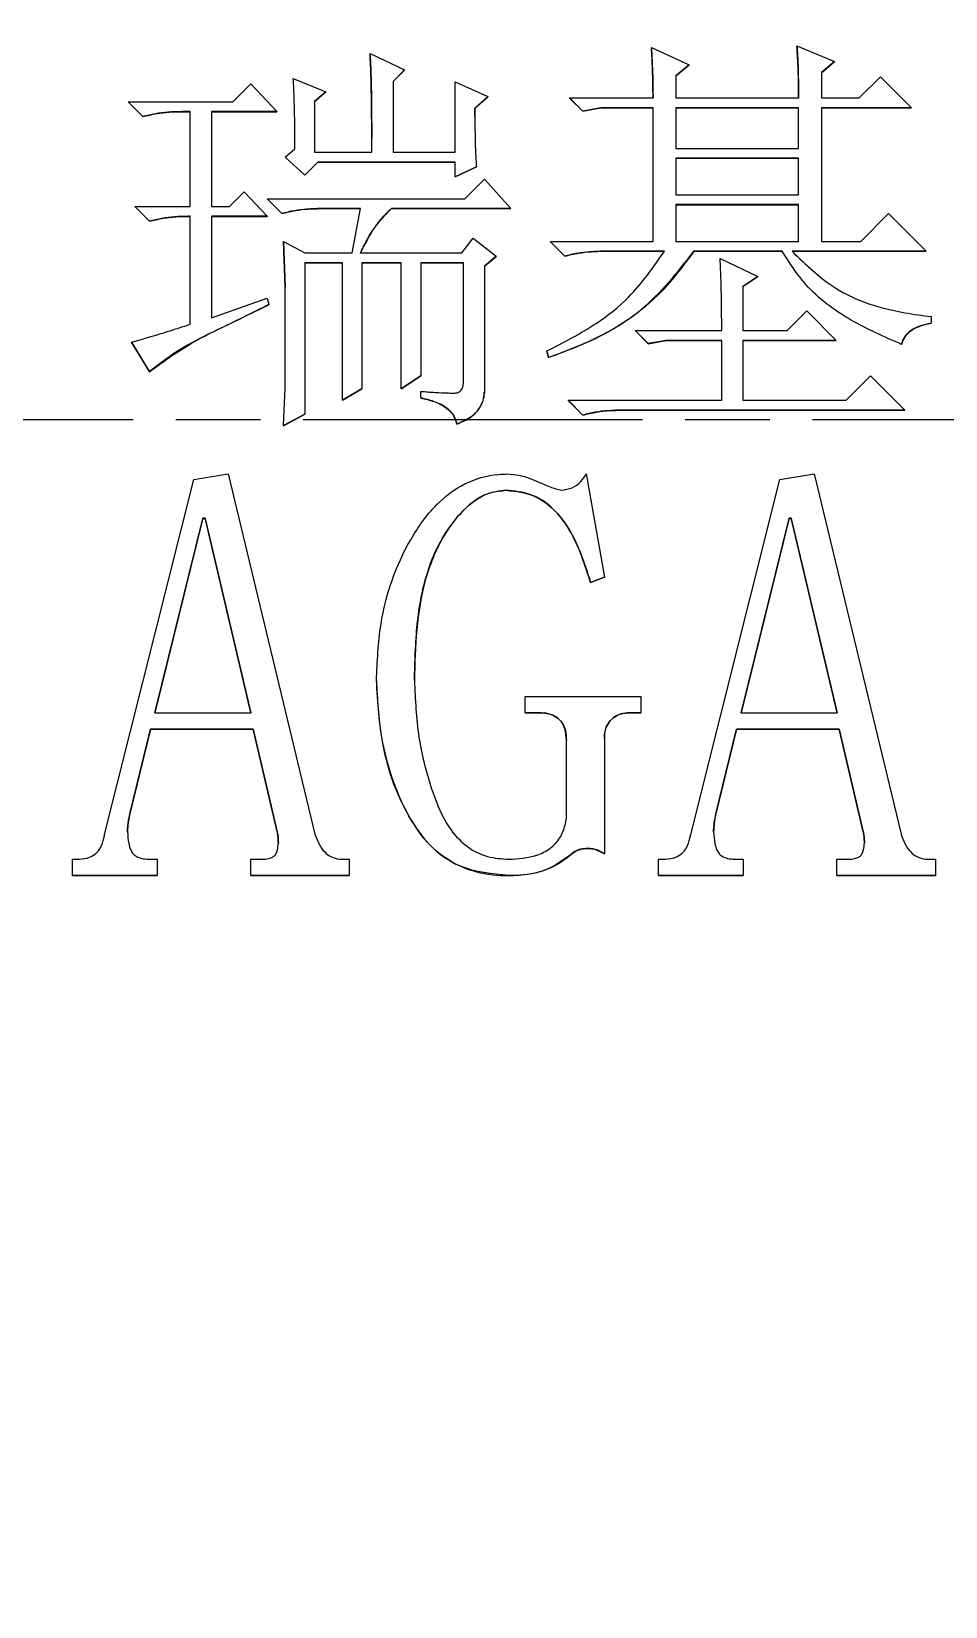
# Model space of a CAD drawing. Header units: millimetres. Extents: x 2223 to 4172, y 741 to 2119.
# Drawn here: x 3564.6 to 3596.9, y 1813.3 to 1869 of the extents above; entities that cross this region are included whole.
import ezdxf

# ---------------------------------------------------------------- set-up
doc = ezdxf.new("R2010")
doc.units = ezdxf.units.MM
doc.linetypes.add('AM_ISO08W050', pattern=[18, 12, -1.5, 3, -1.5])
doc.layers.add('AM_7', color=4, linetype='AM_ISO08W050', lineweight=25)

msp = doc.modelspace()

# ---------------------------------------------------------------- linework, layer by layer
at = {"color": 7, "linetype": 'Continuous', "lineweight": 25}
for p, q in [((3586.475, 1868.399), (3587.804, 1867.785)), ((3591.618, 1868.457), (3592.947, 1867.898)), ((3576.534, 1868.183), (3577.748, 1867.601)), ((3592.947, 1867.898), (3592.485, 1867.507)), ((3592.485, 1867.505), (3592.947, 1867.896)), ((3592.947, 1867.898), (3592.947, 1867.896)), ((3573.818, 1867.295), (3574.974, 1866.832)), ((3577.748, 1867.601), (3577.344, 1867.194)), ((3577.344, 1867.192), (3577.748, 1867.599)), ((3577.748, 1867.601), (3577.748, 1867.599)), ((3587.804, 1867.785), (3587.341, 1867.393)), ((3587.341, 1867.391), (3587.804, 1867.783)), ((3587.341, 1867.393), (3587.341, 1866.612)), ((3587.804, 1867.785), (3587.804, 1867.783)), ((3592.485, 1867.507), (3592.485, 1866.612)), ((3593.814, 1866.612), (3594.565, 1867.363)), ((3594.565, 1867.363), (3595.663, 1866.265)), ((3571.68, 1866.475), (3572.316, 1867.111)), ((3572.316, 1867.111), (3573.24, 1866.128)), ((3574.974, 1866.832), (3574.57, 1866.486)), ((3574.57, 1866.484), (3574.974, 1866.83)), ((3574.974, 1866.832), (3574.974, 1866.83)), ((3577.344, 1867.194), (3577.344, 1864.694)), ((3579.54, 1864.694), (3579.54, 1867.179)), ((3579.54, 1867.179), (3580.695, 1866.659)), ((3568.502, 1865.955), (3567.981, 1866.475)), ((3567.981, 1866.475), (3571.68, 1866.475)), ((3567.981, 1866.475), (3567.981, 1866.473)), ((3567.981, 1866.473), (3568.502, 1865.953)), ((3574.57, 1866.486), (3574.57, 1864.694)), ((3580.695, 1866.659), (3580.233, 1866.255)), ((3580.233, 1866.252), (3580.695, 1866.657)), ((3580.233, 1866.255), (3580.233, 1866.252)), ((3580.234, 1865.953), (3580.233, 1866.252)), ((3580.695, 1866.659), (3580.695, 1866.657)), ((3584.047, 1866.15), (3583.585, 1866.612)), ((3583.585, 1866.612), (3586.532, 1866.612)), ((3583.585, 1866.612), (3583.585, 1866.61)), ((3583.585, 1866.61), (3584.047, 1866.148)), ((3584.683, 1866.265), (3584.047, 1866.15)), ((3584.047, 1866.148), (3584.683, 1866.263)), ((3584.047, 1866.15), (3584.047, 1866.148)), ((3586.532, 1866.265), (3584.683, 1866.265)), ((3584.683, 1866.265), (3584.683, 1866.263)), ((3584.683, 1866.263), (3586.532, 1866.263)), ((3586.532, 1861.544), (3586.532, 1866.265)), ((3587.341, 1866.612), (3591.676, 1866.612)), ((3591.676, 1866.265), (3587.341, 1866.265)), ((3587.341, 1866.265), (3587.341, 1864.831)), ((3587.341, 1866.263), (3591.676, 1866.263)), ((3591.676, 1864.831), (3591.676, 1866.265)), ((3592.485, 1866.612), (3593.814, 1866.612)), ((3595.663, 1866.265), (3592.485, 1866.265)), ((3592.485, 1866.265), (3592.485, 1861.544)), ((3592.485, 1866.263), (3595.663, 1866.263)), ((3595.663, 1866.265), (3595.663, 1866.263)), ((3568.502, 1865.955), (3568.502, 1865.953)), ((3570.177, 1866.128), (3569.889, 1866.128)), ((3569.889, 1866.128), (3569.889, 1866.126)), ((3569.889, 1866.126), (3570.177, 1866.126)), ((3570.177, 1862.776), (3570.177, 1866.128)), ((3573.24, 1866.128), (3570.929, 1866.128)), ((3570.929, 1866.128), (3570.929, 1862.776)), ((3570.929, 1866.126), (3573.24, 1866.126)), ((3573.24, 1866.128), (3573.24, 1866.126)), ((3573.529, 1864.521), (3573.876, 1864.81)), ((3574.223, 1863.885), (3573.529, 1864.521)), ((3573.529, 1864.519), (3573.529, 1864.521)), ((3573.529, 1864.519), (3574.223, 1863.883)), ((3574.57, 1864.694), (3576.592, 1864.694)), ((3577.344, 1864.694), (3579.54, 1864.694)), ((3587.341, 1864.831), (3591.676, 1864.831)), ((3591.676, 1864.484), (3587.341, 1864.484)), ((3587.341, 1864.484), (3587.341, 1863.187)), ((3587.341, 1864.482), (3591.676, 1864.482)), ((3591.676, 1863.187), (3591.676, 1864.484)), ((3574.685, 1864.347), (3574.223, 1863.885)), ((3574.223, 1863.883), (3574.685, 1864.345)), ((3579.54, 1864.347), (3574.685, 1864.347)), ((3574.685, 1864.347), (3574.685, 1864.345)), ((3574.685, 1864.345), (3579.54, 1864.345)), ((3579.54, 1863.827), (3579.54, 1864.347)), ((3580.291, 1864.174), (3579.54, 1863.827)), ((3579.54, 1863.825), (3580.291, 1864.172)), ((3580.291, 1864.174), (3580.291, 1864.172)), ((3574.223, 1863.885), (3574.223, 1863.883)), ((3579.54, 1863.827), (3579.54, 1863.825)), ((3579.886, 1863.05), (3580.58, 1863.744)), ((3580.58, 1863.744), (3581.505, 1862.704)), ((3571.564, 1862.776), (3572.085, 1863.297)), ((3572.085, 1863.297), (3572.894, 1862.43)), ((3573.414, 1862.53), (3572.894, 1863.05)), ((3572.894, 1863.05), (3579.886, 1863.05)), ((3572.894, 1863.05), (3572.894, 1863.048)), ((3572.894, 1863.048), (3573.414, 1862.528)), ((3587.341, 1863.187), (3591.676, 1863.187)), ((3591.676, 1862.841), (3587.341, 1862.841)), ((3587.341, 1862.841), (3587.341, 1861.544)), ((3587.341, 1862.838), (3591.676, 1862.838)), ((3591.676, 1861.544), (3591.676, 1862.841)), ((3568.733, 1862.256), (3568.213, 1862.776)), ((3568.213, 1862.776), (3570.177, 1862.776)), ((3568.213, 1862.776), (3568.213, 1862.774)), ((3568.213, 1862.774), (3568.733, 1862.254)), ((3568.733, 1862.256), (3568.733, 1862.254)), ((3570.177, 1862.43), (3570.12, 1862.43)), ((3570.12, 1862.428), (3570.12, 1862.43)), ((3570.12, 1862.428), (3570.177, 1862.428)), ((3570.177, 1858.615), (3570.177, 1862.43)), ((3570.929, 1862.776), (3571.564, 1862.776)), ((3572.894, 1862.43), (3570.929, 1862.43)), ((3570.929, 1862.43), (3570.929, 1858.847)), ((3570.929, 1862.428), (3572.894, 1862.428)), ((3572.894, 1862.43), (3572.894, 1862.428)), ((3573.414, 1862.53), (3573.414, 1862.528)), ((3576.188, 1862.704), (3574.801, 1862.704)), ((3574.801, 1862.704), (3574.801, 1862.701)), ((3574.801, 1862.701), (3576.187, 1862.701)), ((3575.899, 1861.133), (3576.188, 1862.704)), ((3581.505, 1862.704), (3577.286, 1862.704)), ((3577.286, 1862.704), (3577.286, 1862.701)), ((3577.286, 1862.701), (3581.505, 1862.701)), ((3581.505, 1862.704), (3581.505, 1862.701)), ((3593.872, 1861.544), (3594.854, 1862.526)), ((3594.854, 1862.526), (3596.183, 1861.197)), ((3573.529, 1859.923), (3573.472, 1861.537)), ((3573.472, 1861.537), (3574.223, 1861.133)), ((3573.472, 1861.537), (3573.472, 1861.535)), ((3573.472, 1861.535), (3573.529, 1859.921)), ((3574.223, 1861.133), (3575.899, 1861.133)), ((3576.188, 1861.133), (3579.771, 1861.133)), ((3579.771, 1861.133), (3580.175, 1861.653)), ((3580.175, 1861.653), (3580.984, 1861.017)), ((3583.412, 1861.023), (3582.891, 1861.544)), ((3582.891, 1861.544), (3586.532, 1861.544)), ((3582.891, 1861.544), (3582.891, 1861.541)), ((3582.891, 1861.541), (3583.412, 1861.021)), ((3586.937, 1861.197), (3584.799, 1861.197)), ((3584.799, 1861.197), (3584.799, 1861.195)), ((3584.799, 1861.195), (3586.937, 1861.195)), ((3587.341, 1861.544), (3591.676, 1861.544)), ((3591.098, 1861.197), (3587.977, 1861.197)), ((3587.977, 1861.197), (3587.977, 1861.195)), ((3587.977, 1861.195), (3591.098, 1861.195)), ((3591.098, 1861.197), (3591.098, 1861.195)), ((3596.183, 1861.197), (3591.445, 1861.197)), ((3591.445, 1861.195), (3596.183, 1861.195)), ((3592.485, 1861.544), (3593.872, 1861.544)), ((3596.183, 1861.197), (3596.183, 1861.195)), ((3575.552, 1860.786), (3574.223, 1860.786)), ((3574.223, 1860.786), (3574.223, 1855.435)), ((3574.223, 1860.784), (3575.552, 1860.784)), ((3575.552, 1855.931), (3575.552, 1860.786)), ((3577.633, 1860.786), (3576.246, 1860.786)), ((3576.246, 1860.786), (3576.246, 1856.336)), ((3576.246, 1860.784), (3577.633, 1860.784)), ((3577.633, 1856.336), (3577.633, 1860.786)), ((3579.829, 1860.786), (3578.326, 1860.786)), ((3578.326, 1860.786), (3578.326, 1856.798)), ((3578.326, 1860.784), (3579.829, 1860.784)), ((3579.829, 1856.529), (3579.829, 1860.786)), ((3580.984, 1861.017), (3580.58, 1860.672)), ((3580.58, 1860.67), (3580.984, 1861.015)), ((3580.58, 1860.672), (3580.58, 1856.471)), ((3580.984, 1861.017), (3580.984, 1861.015)), ((3583.412, 1861.023), (3583.412, 1861.021)), ((3588.902, 1860.936), (3590.231, 1860.3)), ((3590.231, 1860.3), (3589.711, 1859.953)), ((3589.711, 1859.951), (3590.231, 1860.298)), ((3590.231, 1860.3), (3590.231, 1860.298)), ((3570.929, 1858.847), (3572.894, 1859.54)), ((3572.894, 1859.54), (3572.951, 1859.309)), ((3573.529, 1856.355), (3573.529, 1859.923)), ((3589.711, 1859.953), (3589.711, 1858.393)), ((3591.271, 1858.393), (3591.965, 1859.086)), ((3591.965, 1859.086), (3593.005, 1858.046)), ((3585.897, 1858.393), (3588.96, 1858.393)), ((3586.359, 1857.931), (3585.897, 1858.393)), ((3585.897, 1858.393), (3585.897, 1858.391)), ((3585.897, 1858.391), (3586.359, 1857.928)), ((3589.711, 1858.393), (3591.271, 1858.393)), ((3596.357, 1858.885), (3596.357, 1858.654)), ((3596.357, 1858.654), (3596.357, 1858.652)), ((3568.733, 1856.94), (3568.097, 1857.98)), ((3568.097, 1857.98), (3568.097, 1857.978)), ((3568.097, 1857.978), (3568.733, 1856.937)), ((3586.995, 1858.046), (3586.359, 1857.931)), ((3586.359, 1857.928), (3586.995, 1858.044)), ((3586.359, 1857.928), (3586.359, 1857.931)), ((3588.96, 1858.046), (3586.995, 1858.046)), ((3586.995, 1858.046), (3586.995, 1858.044)), ((3586.995, 1858.044), (3588.96, 1858.044)), ((3588.96, 1855.927), (3588.96, 1858.046)), ((3593.005, 1858.046), (3589.711, 1858.046)), ((3589.711, 1858.046), (3589.711, 1855.927)), ((3589.711, 1858.044), (3593.005, 1858.044)), ((3593.005, 1858.046), (3593.005, 1858.044)), ((3582.834, 1857.44), (3582.776, 1857.672)), ((3582.776, 1857.672), (3582.776, 1857.669)), ((3582.776, 1857.669), (3582.834, 1857.438)), ((3582.834, 1857.44), (3582.834, 1857.438)), ((3568.733, 1856.94), (3568.733, 1856.937)), ((3578.326, 1856.798), (3577.633, 1856.336)), ((3577.633, 1856.334), (3578.326, 1856.796)), ((3578.326, 1856.798), (3578.326, 1856.796)), ((3593.352, 1855.927), (3594.219, 1856.794)), ((3594.219, 1856.794), (3595.432, 1855.58)), ((3573.472, 1855.032), (3573.529, 1856.355)), ((3576.246, 1856.336), (3575.552, 1855.931)), ((3575.552, 1855.929), (3576.246, 1856.334)), ((3576.246, 1856.336), (3576.246, 1856.334)), ((3577.633, 1856.336), (3577.633, 1856.334)), ((3578.326, 1856.011), (3578.326, 1856.242)), ((3580.577, 1856.218), (3580.577, 1856.22)), ((3575.552, 1855.931), (3575.552, 1855.929)), ((3584.047, 1855.407), (3583.527, 1855.927)), ((3583.527, 1855.927), (3588.96, 1855.927)), ((3583.527, 1855.927), (3583.527, 1855.925)), ((3583.527, 1855.925), (3584.047, 1855.405)), ((3595.432, 1855.58), (3585.434, 1855.58)), ((3585.434, 1855.58), (3585.434, 1855.578)), ((3585.434, 1855.578), (3595.432, 1855.578)), ((3589.711, 1855.927), (3593.352, 1855.927)), ((3595.432, 1855.58), (3595.432, 1855.578)), ((3574.223, 1855.435), (3573.472, 1855.032)), ((3573.472, 1855.03), (3574.223, 1855.433)), ((3573.472, 1855.032), (3573.472, 1855.03)), ((3574.223, 1855.435), (3574.223, 1855.433)), ((3584.047, 1855.407), (3584.047, 1855.405)), ((3567.15, 1840.581), (3570.302, 1853.133)), ((3570.302, 1853.133), (3571.513, 1853.325)), ((3571.513, 1853.325), (3574.584, 1840.596)), ((3584.173, 1853.325), (3584.811, 1849.681)), ((3587.862, 1840.581), (3591.014, 1853.133)), ((3591.014, 1853.133), (3592.225, 1853.325)), ((3592.225, 1853.325), (3595.296, 1840.596)), ((3581.332, 1852.75), (3581.332, 1852.748)), ((3570.626, 1851.758), (3568.93, 1844.887)), ((3568.93, 1844.887), (3570.626, 1851.756)), ((3570.707, 1851.758), (3570.626, 1851.758)), ((3570.626, 1851.756), (3570.626, 1851.758)), ((3570.626, 1851.756), (3570.707, 1851.756)), ((3572.322, 1844.887), (3570.707, 1851.758)), ((3570.707, 1851.758), (3570.707, 1851.756)), ((3570.707, 1851.756), (3572.321, 1844.887)), ((3591.338, 1851.758), (3589.642, 1844.887)), ((3589.642, 1844.887), (3591.338, 1851.756)), ((3591.419, 1851.758), (3591.338, 1851.758)), ((3591.338, 1851.756), (3591.338, 1851.758)), ((3591.338, 1851.756), (3591.419, 1851.756)), ((3593.034, 1844.887), (3591.419, 1851.758)), ((3591.419, 1851.758), (3591.419, 1851.756)), ((3591.419, 1851.756), (3593.034, 1844.887)), ((3584.811, 1849.681), (3584.326, 1849.489)), ((3584.326, 1849.487), (3584.811, 1849.679)), ((3584.326, 1849.489), (3584.326, 1849.487)), ((3584.811, 1849.679), (3584.811, 1849.681)), ((3582.013, 1844.887), (3582.013, 1845.462)), ((3582.013, 1845.462), (3586.106, 1845.462)), ((3586.106, 1845.462), (3586.106, 1844.887)), ((3568.93, 1844.887), (3572.322, 1844.887)), ((3582.498, 1844.887), (3582.013, 1844.887)), ((3582.013, 1844.887), (3582.013, 1844.885)), ((3582.013, 1844.885), (3582.498, 1844.885)), ((3582.498, 1844.887), (3582.498, 1844.885)), ((3586.106, 1844.887), (3585.701, 1844.887)), ((3585.701, 1844.887), (3585.701, 1844.885)), ((3585.701, 1844.885), (3586.106, 1844.885)), ((3586.106, 1844.887), (3586.106, 1844.885)), ((3589.642, 1844.887), (3593.034, 1844.887)), ((3568.768, 1844.311), (3568.04, 1841.318)), ((3568.04, 1841.316), (3568.768, 1844.309)), ((3572.403, 1844.311), (3568.768, 1844.311)), ((3568.768, 1844.311), (3568.768, 1844.309)), ((3568.768, 1844.309), (3572.403, 1844.309)), ((3573.209, 1840.835), (3572.403, 1844.311)), ((3572.403, 1844.311), (3572.403, 1844.309)), ((3572.403, 1844.309), (3573.209, 1840.833)), ((3583.469, 1841.165), (3583.469, 1843.916)), ((3584.811, 1843.988), (3584.811, 1839.9)), ((3589.48, 1844.311), (3588.752, 1841.318)), ((3588.752, 1841.316), (3589.48, 1844.309)), ((3593.115, 1844.311), (3589.48, 1844.311)), ((3589.48, 1844.311), (3589.48, 1844.309)), ((3589.48, 1844.309), (3593.115, 1844.309)), ((3593.921, 1840.835), (3593.115, 1844.311)), ((3593.115, 1844.311), (3593.115, 1844.309)), ((3593.115, 1844.309), (3593.921, 1840.833)), ((3568.04, 1841.318), (3568.04, 1841.316)), ((3588.752, 1841.318), (3588.752, 1841.316)), ((3573.209, 1840.835), (3573.209, 1840.833)), ((3593.921, 1840.835), (3593.921, 1840.833)), ((3584.248, 1840.092), (3584.248, 1840.09)), ((3566.017, 1839.133), (3566.017, 1839.709)), ((3566.017, 1839.709), (3566.26, 1839.709)), ((3568.768, 1839.709), (3569.01, 1839.709)), ((3569.01, 1839.709), (3569.01, 1839.133)), ((3572.319, 1839.133), (3572.319, 1839.709)), ((3572.319, 1839.709), (3572.642, 1839.709)), ((3575.555, 1839.709), (3575.798, 1839.709)), ((3575.798, 1839.709), (3575.798, 1839.133)), ((3583.604, 1839.852), (3583.604, 1839.85)), ((3586.729, 1839.133), (3586.729, 1839.709)), ((3586.729, 1839.709), (3586.972, 1839.709)), ((3589.48, 1839.709), (3589.723, 1839.709)), ((3589.723, 1839.709), (3589.723, 1839.133)), ((3593.031, 1839.133), (3593.031, 1839.709)), ((3593.031, 1839.709), (3593.355, 1839.709)), ((3596.267, 1839.709), (3596.51, 1839.709)), ((3596.51, 1839.709), (3596.51, 1839.133)), ((3569.01, 1839.133), (3566.017, 1839.133)), ((3566.017, 1839.133), (3566.017, 1839.131)), ((3566.017, 1839.131), (3569.01, 1839.131)), ((3569.01, 1839.133), (3569.01, 1839.131)), ((3575.798, 1839.133), (3572.319, 1839.133)), ((3572.319, 1839.133), (3572.319, 1839.131)), ((3572.319, 1839.131), (3575.798, 1839.131)), ((3575.798, 1839.133), (3575.798, 1839.131)), ((3581.428, 1839.133), (3581.428, 1839.131)), ((3589.723, 1839.133), (3586.729, 1839.133)), ((3586.729, 1839.133), (3586.729, 1839.131)), ((3586.729, 1839.131), (3589.723, 1839.131)), ((3589.723, 1839.133), (3589.723, 1839.131)), ((3596.51, 1839.133), (3593.031, 1839.133)), ((3593.031, 1839.133), (3593.031, 1839.131)), ((3593.031, 1839.131), (3596.51, 1839.131)), ((3596.51, 1839.133), (3596.51, 1839.131))]:
    msp.add_line(p, q, dxfattribs=at)
msp.add_circle((3571.585, 1855.837), 71.5, dxfattribs=at)
for centre, start, end in [((3571.585, 1855.835), 280.30604, 349.69383), ((3571.663, 1855.463), 281.36448, 349.47139)]:
    msp.add_arc(centre, 80, start, end, dxfattribs=at)
for points, knots in [([(3503.085, 1855.844), (3503.14, 1857.933), (3503.25, 1862.111), (3504.16, 1868.45), (3505.646, 1874.802), (3507.82, 1881.168), (3510.65, 1887.391), (3514.164, 1893.414), (3518.318, 1899.106), (3523.062, 1904.367), (3528.323, 1909.111), (3534.015, 1913.265), (3540.038, 1916.778), (3546.261, 1919.61), (3552.627, 1921.781), (3558.979, 1923.276), (3565.318, 1924.154), (3571.585, 1924.439), (3577.852, 1924.154), (3584.191, 1923.276), (3590.544, 1921.781), (3596.909, 1919.61), (3603.133, 1916.778), (3609.155, 1913.265), (3614.847, 1909.111), (3620.108, 1904.367), (3624.852, 1899.106), (3629.006, 1893.414), (3632.52, 1887.391), (3635.351, 1881.168), (3637.525, 1874.802), (3639.011, 1868.45), (3639.921, 1862.111), (3640.03, 1857.933), (3640.085, 1855.844)], [0, 0, 0, 0, 0.0291236, 0.0582485, 0.08912, 0.1199941, 0.1519015, 0.1843128, 0.2170688, 0.25, 0.2829312, 0.3156872, 0.3480985, 0.3800059, 0.4108775, 0.4417515, 0.4708745, 0.5, 0.529123, 0.5582485, 0.58912, 0.6199941, 0.6519015, 0.6843128, 0.7170688, 0.75, 0.7829312, 0.8156872, 0.8480985, 0.8800059, 0.9108775, 0.9417515, 0.9708751, 1, 1, 1, 1]), ([(3586.532, 1866.612), (3586.531, 1866.779), (3586.528, 1867.112), (3586.513, 1867.708), (3586.489, 1868.137), (3586.475, 1868.399)], [0, 0, 0, 0, 0.279578, 0.559168, 1, 1, 1, 1]), ([(3586.475, 1868.397), (3586.484, 1868.231), (3586.502, 1867.898), (3586.526, 1867.302), (3586.53, 1866.873), (3586.532, 1866.61)], [0, 0, 0, 0, 0.2795779, 0.5591682, 1, 1, 1, 1]), ([(3591.676, 1866.612), (3591.675, 1866.779), (3591.673, 1867.112), (3591.659, 1867.727), (3591.634, 1868.175), (3591.618, 1868.457)], [0, 0, 0, 0, 0.2708249, 0.5416574, 1, 1, 1, 1]), ([(3591.618, 1868.455), (3591.628, 1868.289), (3591.65, 1867.956), (3591.669, 1867.341), (3591.673, 1866.892), (3591.676, 1866.61)], [0, 0, 0, 0, 0.270825, 0.541661, 1, 1, 1, 1]), ([(3576.592, 1864.694), (3576.591, 1865.028), (3576.59, 1865.694), (3576.581, 1866.857), (3576.552, 1867.687), (3576.534, 1868.183)], [0, 0, 0, 0, 0.286572, 0.573139, 1, 1, 1, 1]), ([(3576.534, 1868.181), (3576.547, 1867.848), (3576.573, 1867.182), (3576.587, 1866.185), (3576.589, 1865.522), (3576.59, 1865.193)], [0, 0, 0, 0, 0.334579, 0.669145, 1, 1, 1, 1]), ([(3573.876, 1864.81), (3573.875, 1865.143), (3573.872, 1865.724), (3573.855, 1866.553), (3573.831, 1867.047), (3573.818, 1867.295)], [0, 0, 0, 0, 0.402279, 0.701072, 1, 1, 1, 1]), ([(3580.233, 1866.255), (3580.235, 1865.908), (3580.237, 1865.388), (3580.255, 1864.694), (3580.279, 1864.347), (3580.291, 1864.174)], [0, 0, 0, 0, 0.499684, 0.749744, 1, 1, 1, 1]), ([(3569.889, 1866.128), (3569.722, 1866.125), (3569.405, 1866.118), (3568.941, 1866.06), (3568.648, 1865.99), (3568.502, 1865.955)], [0, 0, 0, 0, 0.35686, 0.67714, 1, 1, 1, 1]), ([(3568.502, 1865.953), (3568.664, 1865.991), (3568.972, 1866.064), (3569.437, 1866.117), (3569.738, 1866.123), (3569.889, 1866.126)], [0, 0, 0, 0, 0.356908, 0.677314, 1, 1, 1, 1]), ([(3570.12, 1862.43), (3569.953, 1862.426), (3569.637, 1862.419), (3569.172, 1862.361), (3568.879, 1862.291), (3568.733, 1862.256)], [0, 0, 0, 0, 0.35686, 0.67714, 1, 1, 1, 1]), ([(3568.733, 1862.254), (3568.895, 1862.293), (3569.203, 1862.365), (3569.668, 1862.419), (3569.969, 1862.425), (3570.12, 1862.428)], [0, 0, 0, 0, 0.356908, 0.677314, 1, 1, 1, 1]), ([(3574.801, 1862.704), (3574.634, 1862.7), (3574.318, 1862.693), (3573.853, 1862.635), (3573.561, 1862.565), (3573.414, 1862.53)], [0, 0, 0, 0, 0.35686, 0.67714, 1, 1, 1, 1]), ([(3573.414, 1862.528), (3573.576, 1862.566), (3573.884, 1862.639), (3574.35, 1862.693), (3574.65, 1862.699), (3574.801, 1862.701)], [0, 0, 0, 0, 0.356908, 0.677314, 1, 1, 1, 1]), ([(3577.286, 1862.704), (3577.163, 1862.59), (3576.917, 1862.362), (3576.543, 1861.834), (3576.328, 1861.409), (3576.188, 1861.133)], [0, 0, 0, 0, 0.259762, 0.519402, 1, 1, 1, 1]), ([(3576.188, 1861.13), (3576.261, 1861.28), (3576.408, 1861.579), (3576.734, 1862.137), (3577.069, 1862.479), (3577.286, 1862.701)], [0, 0, 0, 0, 0.259337, 0.518831, 1, 1, 1, 1]), ([(3582.776, 1857.672), (3583.372, 1857.974), (3584.403, 1858.499), (3585.867, 1859.654), (3586.542, 1860.627), (3586.937, 1861.197)], [0, 0, 0, 0, 0.36202, 0.6263638, 1, 1, 1, 1]), ([(3587.977, 1861.197), (3587.576, 1860.655), (3586.567, 1859.294), (3584.681, 1858.105), (3583.28, 1857.601), (3582.834, 1857.44)], [0, 0, 0, 0, 0.3105248, 0.7800713, 1, 1, 1, 1]), ([(3582.834, 1857.438), (3583.459, 1857.675), (3584.609, 1858.111), (3586.465, 1859.271), (3587.396, 1860.455), (3587.977, 1861.195)], [0, 0, 0, 0, 0.3094377, 0.5687186, 1, 1, 1, 1]), ([(3584.799, 1861.197), (3584.632, 1861.193), (3584.315, 1861.187), (3583.851, 1861.128), (3583.558, 1861.058), (3583.412, 1861.023)], [0, 0, 0, 0, 0.35686, 0.67714, 1, 1, 1, 1]), ([(3583.412, 1861.021), (3583.574, 1861.06), (3583.882, 1861.132), (3584.347, 1861.186), (3584.648, 1861.192), (3584.799, 1861.195)], [0, 0, 0, 0, 0.356908, 0.677314, 1, 1, 1, 1]), ([(3595.317, 1857.903), (3594.706, 1858.171), (3593.48, 1858.71), (3591.974, 1859.809), (3591.356, 1860.789), (3591.098, 1861.197)], [0, 0, 0, 0, 0.367157, 0.736287, 1, 1, 1, 1]), ([(3591.445, 1861.197), (3591.933, 1860.722), (3593.046, 1859.639), (3594.884, 1859.078), (3596.047, 1858.926), (3596.357, 1858.885)], [0, 0, 0, 0, 0.364385, 0.830851, 1, 1, 1, 1]), ([(3588.96, 1858.393), (3588.958, 1858.726), (3588.954, 1859.317), (3588.938, 1860.165), (3588.914, 1860.679), (3588.902, 1860.936)], [0, 0, 0, 0, 0.39313, 0.696516, 1, 1, 1, 1]), ([(3572.951, 1859.309), (3572.355, 1859.013), (3571.335, 1858.508), (3569.87, 1857.81), (3569.113, 1857.231), (3568.733, 1856.94)], [0, 0, 0, 0, 0.41234, 0.704495, 1, 1, 1, 1]), ([(3568.733, 1856.937), (3569.213, 1857.287), (3570.109, 1857.939), (3571.576, 1858.628), (3572.493, 1859.08), (3572.951, 1859.307)], [0, 0, 0, 0, 0.36689, 0.683392, 1, 1, 1, 1]), ([(3568.097, 1857.98), (3568.446, 1858.079), (3568.969, 1858.229), (3569.66, 1858.447), (3570.005, 1858.559), (3570.177, 1858.615)], [0, 0, 0, 0, 0.499885, 0.749929, 1, 1, 1, 1]), ([(3596.357, 1858.654), (3596.232, 1858.626), (3595.98, 1858.571), (3595.665, 1858.421), (3595.44, 1858.212), (3595.347, 1858.032), (3595.322, 1857.925), (3595.317, 1857.903)], [0, 0, 0, 0, 0.282135, 0.566109, 0.757606, 0.950164, 1, 1, 1, 1]), ([(3595.317, 1857.901), (3595.346, 1857.992), (3595.403, 1858.168), (3595.632, 1858.397), (3595.956, 1858.563), (3596.221, 1858.622), (3596.357, 1858.652)], [0, 0, 0, 0, 0.208439, 0.402698, 0.695105, 1, 1, 1, 1]), ([(3578.326, 1856.242), (3578.492, 1856.23), (3578.822, 1856.206), (3579.208, 1856.191), (3579.481, 1856.18), (3579.623, 1856.193), (3579.725, 1856.247), (3579.786, 1856.317), (3579.822, 1856.415), (3579.826, 1856.488), (3579.829, 1856.529)], [0, 0, 0, 0, 0.291265, 0.577908, 0.673859, 0.770575, 0.821169, 0.872133, 0.929983, 1, 1, 1, 1]), ([(3580.58, 1856.471), (3580.577, 1856.301), (3580.572, 1856.003), (3580.392, 1855.609), (3580.073, 1855.284), (3579.775, 1855.163), (3579.597, 1855.09)], [0, 0, 0, 0, 0.273904, 0.481798, 0.689877, 1, 1, 1, 1]), ([(3579.597, 1855.088), (3579.81, 1855.177), (3580.143, 1855.317), (3580.447, 1855.702), (3580.56, 1855.992), (3580.564, 1856.169), (3580.565, 1856.218)], [0, 0, 0, 0, 0.427109, 0.666996, 0.906925, 1, 1, 1, 1]), ([(3640.085, 1855.844), (3640.03, 1853.755), (3639.921, 1849.577), (3639.011, 1843.238), (3637.525, 1836.885), (3635.351, 1830.52), (3632.52, 1824.297), (3629.006, 1818.274), (3624.852, 1812.582), (3620.108, 1807.321), (3614.847, 1802.577), (3609.155, 1798.423), (3603.133, 1794.909), (3596.909, 1792.078), (3590.544, 1789.907), (3584.191, 1788.411), (3577.853, 1787.534), (3571.585, 1787.249), (3565.318, 1787.534), (3558.979, 1788.411), (3552.627, 1789.907), (3546.261, 1792.078), (3540.038, 1794.909), (3534.015, 1798.423), (3528.323, 1802.577), (3523.062, 1807.321), (3518.318, 1812.582), (3514.164, 1818.274), (3510.65, 1824.297), (3507.82, 1830.52), (3505.646, 1836.885), (3504.16, 1843.238), (3503.25, 1849.577), (3503.14, 1853.755), (3503.085, 1855.844)], [0, 0, 0, 0, 0.029124, 0.058248, 0.08912, 0.119994, 0.151902, 0.184313, 0.217069, 0.25, 0.282931, 0.315687, 0.348098, 0.380006, 0.410878, 0.441752, 0.470875, 0.5, 0.529123, 0.558248, 0.58912, 0.619994, 0.651902, 0.684313, 0.717069, 0.75, 0.782931, 0.815687, 0.848098, 0.880006, 0.910878, 0.941752, 0.970875, 1, 1, 1, 1]), ([(3579.597, 1855.09), (3579.563, 1855.207), (3579.497, 1855.428), (3579.199, 1855.71), (3578.802, 1855.902), (3578.48, 1855.975), (3578.326, 1856.011)], [0, 0, 0, 0, 0.215567, 0.407136, 0.716043, 1, 1, 1, 1]), ([(3578.326, 1856.008), (3578.485, 1855.972), (3578.803, 1855.898), (3579.194, 1855.709), (3579.465, 1855.454), (3579.564, 1855.24), (3579.592, 1855.114), (3579.597, 1855.088)], [0, 0, 0, 0, 0.292672, 0.587324, 0.768523, 0.951511, 1, 1, 1, 1]), ([(3585.434, 1855.58), (3585.268, 1855.577), (3584.951, 1855.57), (3584.486, 1855.512), (3584.194, 1855.442), (3584.047, 1855.407)], [0, 0, 0, 0, 0.35686, 0.67714, 1, 1, 1, 1]), ([(3584.047, 1855.405), (3584.21, 1855.443), (3584.518, 1855.516), (3584.983, 1855.569), (3585.284, 1855.575), (3585.434, 1855.578)], [0, 0, 0, 0, 0.356908, 0.677314, 1, 1, 1, 1]), ([(3576.757, 1846.025), (3576.785, 1846.694), (3576.858, 1848.416), (3577.612, 1850.581), (3578.763, 1852.209), (3579.841, 1853.045), (3580.763, 1853.305), (3581.28, 1853.322), (3581.383, 1853.325)], [0, 0, 0, 0, 0.211208, 0.543916, 0.70607, 0.836311, 0.967456, 1, 1, 1, 1]), ([(3581.383, 1853.325), (3581.521, 1853.315), (3581.782, 1853.296), (3582.154, 1853.183), (3582.383, 1853.086), (3582.498, 1853.037)], [0, 0, 0, 0, 0.356459, 0.6762528, 1, 1, 1, 1]), ([(3582.498, 1853.037), (3582.563, 1853.009), (3582.694, 1852.952), (3582.954, 1852.839), (3583.159, 1852.785), (3583.295, 1852.75)], [0, 0, 0, 0, 0.251708, 0.503436, 1, 1, 1, 1]), ([(3583.295, 1852.75), (3583.426, 1852.769), (3583.68, 1852.806), (3583.986, 1853.034), (3584.113, 1853.232), (3584.173, 1853.325)], [0, 0, 0, 0, 0.3565311, 0.6963223, 1, 1, 1, 1]), ([(3581.332, 1852.75), (3581.094, 1852.719), (3580.621, 1852.66), (3579.871, 1852.144), (3579.065, 1851.157), (3578.428, 1849.63), (3578.141, 1847.83), (3578.113, 1846.628), (3578.099, 1846.025)], [0, 0, 0, 0, 0.087728, 0.173959, 0.328461, 0.554861, 0.777023, 1, 1, 1, 1]), ([(3578.099, 1846.023), (3578.116, 1846.689), (3578.154, 1848.189), (3578.547, 1850.157), (3579.385, 1851.581), (3580.091, 1852.325), (3580.749, 1852.691), (3581.15, 1852.73), (3581.332, 1852.748)], [0, 0, 0, 0, 0.247052, 0.556194, 0.728456, 0.852184, 0.932583, 1, 1, 1, 1]), ([(3584.326, 1849.489), (3584.118, 1850.133), (3583.815, 1851.073), (3583.041, 1852.124), (3582.249, 1852.662), (3581.633, 1852.721), (3581.332, 1852.75)], [0, 0, 0, 0, 0.421189, 0.615596, 0.812628, 1, 1, 1, 1]), ([(3581.332, 1852.748), (3581.675, 1852.71), (3582.315, 1852.639), (3583.176, 1851.997), (3583.867, 1850.932), (3584.158, 1850.016), (3584.326, 1849.487)], [0, 0, 0, 0, 0.2129218, 0.3976328, 0.6523476, 1, 1, 1, 1]), ([(3581.428, 1839.133), (3580.841, 1839.189), (3579.849, 1839.283), (3578.675, 1840.091), (3577.64, 1841.511), (3576.905, 1843.547), (3576.803, 1845.259), (3576.757, 1846.025)], [0, 0, 0, 0, 0.187422, 0.316972, 0.445984, 0.752119, 1, 1, 1, 1]), ([(3576.757, 1846.023), (3576.79, 1845.354), (3576.85, 1844.133), (3577.321, 1842.42), (3577.952, 1841.026), (3578.844, 1839.919), (3579.954, 1839.298), (3580.86, 1839.146), (3581.338, 1839.133), (3581.428, 1839.131)], [0, 0, 0, 0, 0.215958, 0.393484, 0.570524, 0.707459, 0.84524, 0.970964, 1, 1, 1, 1]), ([(3578.099, 1846.025), (3578.129, 1845.356), (3578.188, 1844.016), (3578.642, 1842.277), (3579.177, 1840.953), (3579.874, 1840.17), (3580.632, 1839.764), (3581.179, 1839.726), (3581.434, 1839.709)], [0, 0, 0, 0, 0.254742, 0.50973, 0.682774, 0.792634, 0.903219, 1, 1, 1, 1]), ([(3583.469, 1843.916), (3583.462, 1844.052), (3583.452, 1844.275), (3583.316, 1844.559), (3583.116, 1844.753), (3582.83, 1844.873), (3582.614, 1844.882), (3582.498, 1844.887)], [0, 0, 0, 0, 0.2578562, 0.4223337, 0.5883002, 0.7795784, 1, 1, 1, 1]), ([(3582.498, 1844.885), (3582.634, 1844.878), (3582.857, 1844.867), (3583.141, 1844.731), (3583.335, 1844.532), (3583.456, 1844.246), (3583.464, 1844.03), (3583.469, 1843.914)], [0, 0, 0, 0, 0.257856, 0.422334, 0.5883, 0.779578, 1, 1, 1, 1]), ([(3585.701, 1844.887), (3585.568, 1844.876), (3585.344, 1844.858), (3585.077, 1844.683), (3584.907, 1844.468), (3584.821, 1844.224), (3584.814, 1844.059), (3584.811, 1843.988)], [0, 0, 0, 0, 0.277602, 0.465557, 0.653489, 0.849158, 1, 1, 1, 1]), ([(3584.811, 1843.986), (3584.822, 1844.119), (3584.839, 1844.345), (3585.015, 1844.619), (3585.231, 1844.792), (3585.473, 1844.875), (3585.632, 1844.882), (3585.701, 1844.885)], [0, 0, 0, 0, 0.27733, 0.471434, 0.665879, 0.852753, 1, 1, 1, 1]), ([(3585.719, 1778.112), (3588.215, 1778.639), (3593.252, 1779.701), (3600.629, 1782.24), (3607.871, 1785.509), (3614.85, 1789.572), (3621.453, 1794.383), (3627.547, 1799.876), (3633.039, 1805.969), (3637.851, 1812.572), (3641.914, 1819.551), (3645.183, 1826.793), (3647.722, 1834.17), (3648.784, 1839.208), (3649.311, 1841.704)], [0, 0, 0, 0, 0.0799588, 0.1613715, 0.2441424, 0.3288926, 0.4142166, 0.5, 0.5857784, 0.6711024, 0.7558576, 0.8386237, 0.9200388, 1, 1, 1, 1]), ([(3568.04, 1841.318), (3568.029, 1841.265), (3568.008, 1841.16), (3567.975, 1840.947), (3567.965, 1840.787), (3567.959, 1840.679)], [0, 0, 0, 0, 0.2502199, 0.5005081, 1, 1, 1, 1]), ([(3567.959, 1840.677), (3567.961, 1840.731), (3567.965, 1840.838), (3567.99, 1841.052), (3568.02, 1841.21), (3568.04, 1841.316)], [0, 0, 0, 0, 0.250219, 0.500495, 1, 1, 1, 1]), ([(3581.434, 1839.709), (3581.774, 1839.729), (3582.286, 1839.759), (3582.904, 1840.068), (3583.263, 1840.439), (3583.417, 1840.837), (3583.455, 1841.079), (3583.469, 1841.165)], [0, 0, 0, 0, 0.362877, 0.547963, 0.734409, 0.906428, 1, 1, 1, 1]), ([(3588.752, 1841.318), (3588.741, 1841.265), (3588.72, 1841.16), (3588.687, 1840.947), (3588.677, 1840.787), (3588.671, 1840.679)], [0, 0, 0, 0, 0.25022, 0.500508, 1, 1, 1, 1]), ([(3588.671, 1840.677), (3588.673, 1840.731), (3588.677, 1840.838), (3588.702, 1841.052), (3588.732, 1841.21), (3588.752, 1841.316)], [0, 0, 0, 0, 0.250219, 0.500495, 1, 1, 1, 1]), ([(3566.26, 1839.709), (3566.383, 1839.722), (3566.593, 1839.746), (3566.849, 1839.907), (3567.034, 1840.139), (3567.109, 1840.38), (3567.141, 1840.539), (3567.15, 1840.581)], [0, 0, 0, 0, 0.268165, 0.456817, 0.645375, 0.906381, 1, 1, 1, 1]), ([(3567.959, 1840.679), (3567.968, 1840.54), (3567.982, 1840.319), (3568.06, 1840.054), (3568.157, 1839.886), (3568.311, 1839.778), (3568.521, 1839.719), (3568.682, 1839.712), (3568.768, 1839.709)], [0, 0, 0, 0, 0.284135, 0.450473, 0.560568, 0.671794, 0.825494, 1, 1, 1, 1]), ([(3573.29, 1840.275), (3573.288, 1840.322), (3573.286, 1840.417), (3573.27, 1840.607), (3573.233, 1840.744), (3573.209, 1840.835)], [0, 0, 0, 0, 0.25103, 0.502225, 1, 1, 1, 1]), ([(3573.209, 1840.833), (3573.221, 1840.787), (3573.246, 1840.696), (3573.284, 1840.509), (3573.287, 1840.367), (3573.29, 1840.273)], [0, 0, 0, 0, 0.251018, 0.502255, 1, 1, 1, 1]), ([(3574.584, 1840.596), (3574.626, 1840.483), (3574.71, 1840.258), (3574.896, 1839.969), (3575.156, 1839.782), (3575.383, 1839.714), (3575.517, 1839.71), (3575.555, 1839.709)], [0, 0, 0, 0, 0.25387, 0.509596, 0.715202, 0.920342, 1, 1, 1, 1]), ([(3586.972, 1839.709), (3587.095, 1839.722), (3587.305, 1839.746), (3587.561, 1839.907), (3587.746, 1840.139), (3587.821, 1840.38), (3587.853, 1840.539), (3587.862, 1840.581)], [0, 0, 0, 0, 0.268165, 0.456817, 0.645375, 0.906381, 1, 1, 1, 1]), ([(3588.671, 1840.679), (3588.68, 1840.54), (3588.694, 1840.319), (3588.772, 1840.054), (3588.869, 1839.886), (3589.023, 1839.778), (3589.234, 1839.719), (3589.395, 1839.712), (3589.48, 1839.709)], [0, 0, 0, 0, 0.284135, 0.450473, 0.560568, 0.671794, 0.825494, 1, 1, 1, 1]), ([(3594.002, 1840.275), (3594.001, 1840.322), (3593.998, 1840.417), (3593.983, 1840.607), (3593.946, 1840.744), (3593.921, 1840.835)], [0, 0, 0, 0, 0.25103, 0.502225, 1, 1, 1, 1]), ([(3593.921, 1840.833), (3593.933, 1840.787), (3593.958, 1840.696), (3593.996, 1840.509), (3594, 1840.367), (3594.002, 1840.273)], [0, 0, 0, 0, 0.251018, 0.502255, 1, 1, 1, 1]), ([(3595.296, 1840.596), (3595.338, 1840.483), (3595.422, 1840.258), (3595.608, 1839.969), (3595.869, 1839.782), (3596.095, 1839.714), (3596.23, 1839.71), (3596.267, 1839.709)], [0, 0, 0, 0, 0.25387, 0.509596, 0.715202, 0.920342, 1, 1, 1, 1]), ([(3572.642, 1839.709), (3572.729, 1839.71), (3572.87, 1839.713), (3573.038, 1839.758), (3573.146, 1839.815), (3573.219, 1839.913), (3573.27, 1840.069), (3573.282, 1840.199), (3573.29, 1840.275)], [0, 0, 0, 0, 0.25713, 0.418126, 0.515419, 0.613557, 0.771961, 1, 1, 1, 1]), ([(3584.248, 1840.092), (3584.177, 1840.09), (3584.013, 1840.084), (3583.781, 1840.011), (3583.657, 1839.9), (3583.604, 1839.852)], [0, 0, 0, 0, 0.301306, 0.696717, 1, 1, 1, 1]), ([(3583.604, 1839.85), (3583.682, 1839.916), (3583.838, 1840.046), (3584.079, 1840.085), (3584.213, 1840.089), (3584.248, 1840.09)], [0, 0, 0, 0, 0.426655, 0.850134, 1, 1, 1, 1]), ([(3584.811, 1839.9), (3584.767, 1839.926), (3584.68, 1839.977), (3584.517, 1840.057), (3584.368, 1840.089), (3584.268, 1840.092), (3584.248, 1840.092)], [0, 0, 0, 0, 0.252541, 0.505388, 0.89895, 1, 1, 1, 1]), ([(3584.248, 1840.09), (3584.299, 1840.088), (3584.431, 1840.084), (3584.622, 1840.009), (3584.751, 1839.933), (3584.811, 1839.898)], [0, 0, 0, 0, 0.252658, 0.653877, 1, 1, 1, 1]), ([(3593.355, 1839.709), (3593.441, 1839.71), (3593.582, 1839.713), (3593.75, 1839.758), (3593.858, 1839.815), (3593.931, 1839.913), (3593.982, 1840.069), (3593.995, 1840.199), (3594.002, 1840.275)], [0, 0, 0, 0, 0.25713, 0.418126, 0.515419, 0.613557, 0.771961, 1, 1, 1, 1]), ([(3583.604, 1839.852), (3583.324, 1839.658), (3582.751, 1839.258), (3581.956, 1839.141), (3581.516, 1839.135), (3581.428, 1839.133)], [0, 0, 0, 0, 0.432658, 0.887677, 1, 1, 1, 1]), ([(3581.428, 1839.131), (3581.678, 1839.141), (3582.265, 1839.165), (3583.028, 1839.415), (3583.451, 1839.735), (3583.604, 1839.85)], [0, 0, 0, 0, 0.320542, 0.754485, 1, 1, 1, 1])]:
    msp.add_open_spline(points, degree=3, knots=knots, dxfattribs=at)
msp.add_open_spline([(3650.316, 1840.919), (3649.751, 1838.304), (3648.621, 1833.075), (3645.942, 1825.495), (3642.573, 1818.207), (3638.477, 1811.297), (3633.714, 1804.83), (3628.326, 1798.873), (3622.369, 1793.485), (3615.902, 1788.722), (3608.992, 1784.626), (3601.704, 1781.257), (3594.124, 1778.578), (3588.894, 1777.449), (3586.28, 1776.884)], degree=3, dxfattribs=at)
at = {"layer": 'AM_7'}
msp.add_line((3286.163, 1855.247), (3924.379, 1855.247), dxfattribs=at)

doc.saveas('drawing.dxf')
